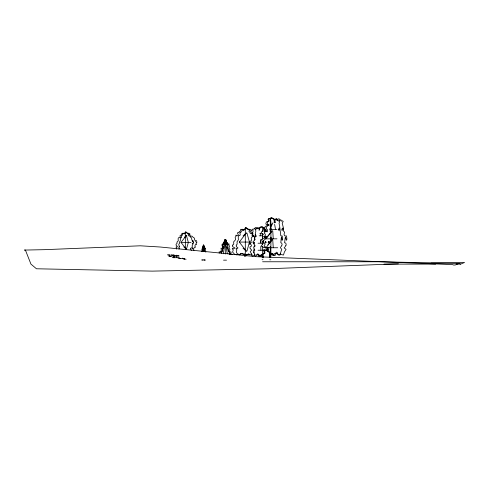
<?xml version="1.0" encoding="UTF-8"?>
<svg xmlns="http://www.w3.org/2000/svg" width="489" height="489" viewBox="0 0 489 489"><rect width="100%" height="100%" fill="white"/><g stroke="black" fill="none" stroke-linecap="round" stroke-linejoin="round"><path stroke-width="0.73" d="M264.989 231.266L264.506 229.738L263.455 229.17L263.498 227.342C262.049 227.214 261.102 226.419 259.959 228.033C259.598 230.545 258.229 226.401 257.367 227.764C257.232 230.38 257.245 227.489 255.967 227.385L255.24 227.764L255.209 228.901L254.848 228.962L254.494 228.125L253.84 229.262L252.868 229.054L252.342 229.537L253.143 230.942L252.031 235.221L252.293 236.81L251.218 238.015L251.603 240.233L250.515 241.163M270.362 257.458L270.674 252.19L270.863 254.842L270.906 237.128L270.937 238.345M268.003 251.034L268.119 251.493M269.855 257.293L269.989 252.813L269.567 252.079L268.168 251.358L268.65 249.329L268.027 248.553L268.375 247.709M269.849 256.144L269.959 252.813L268.479 251.56M202 251.658C203.259 251.218 202.703 240.832 204.261 247.33M244.757 256.181L244.879 254.243L243.601 254.323C242.568 252.844 241.829 254.06 240.386 254.017L239.659 254.885L238.057 254.518L236.395 252.452L236.841 249.745L236.12 249.005L236.15 248.302L237.342 248.443C238.876 247.941 237 247.238 236.505 246.774C235.894 246.309 236.823 245.704 236.156 245.136C238.235 244.402 236.248 241.67 237.483 241.266C237.758 240.515 238.864 239.647 238.296 238.76L238.265 236.676C239.029 233.106 239.696 238.161 240.331 233.901C239.323 233.387 239.995 232.067 240.808 232.648L241.089 231.462L241.896 231.022L242.251 229.2L243.98 230.24L245.16 228.797C245.576 225.839 247.685 229.702 249.078 229.255L250.912 229.524L251.823 230.716L250.447 230.912L250.668 231.798L251.951 232.269L252.251 233.43L253.125 233.589M269.622 257.293L269.818 252.813L269.194 252.079L267.141 251.358L267.856 249.329L266.939 248.553L267.452 247.709M270.172 247.636L270.252 246.603L270.319 252.428M201.358 251.658L202.47 251.132L201.896 249.524C202.856 247.599 203.045 246.957 203.638 244.934C204.549 246.456 203.589 247.947 204.64 248.809M244.531 256.181L244.702 254.243L244.298 254.017M267.648 248.675L266.102 250.319L265.649 249.818L265.301 250.435L264.243 249.977M270.172 226.303L270.411 217.88L270.839 221.456L270.961 240.301L270.973 238.369M270.166 231.982L270.172 229.353M270.723 257.458L270.937 253.498L272.941 253.773M258.736 228.65L259.573 227.458L261.199 226.725L262.33 227.434L263.919 227.342L264.298 227.868L263.858 229.17L265.344 229.738L266.022 230.979M202.984 251.425L203.552 246.291L204.041 248.491M205.527 251.597L205.386 248.088L204.714 248.724L204.292 250.826L205.099 251.658M265.154 247.281L265.301 247.996L265.9 247.636L264.677 247.214L263.858 247.85L262.581 246.535C258.278 246.267 265.802 243.491 261.328 243.247L260.356 242.299L261.481 239.469L264.775 238.094L265.124 237.446L264.665 236.334L263.003 236.914C262.202 237.947 262.544 235.044 262.935 234.109L261.957 233.791L261.34 232.935L261.426 232.024L262.379 231.156L264.048 230.765L265.179 231.988M229.145 254.005L229.641 251.804L229.127 252.024C227.055 251.529 229.475 247.691 227.183 248.076L226.737 247.458L227.581 245.698L227.581 244.359L227.122 244.133L226.566 244.561L226.37 243.773C226.45 242.856 226.034 242.208 225.796 239.922C223.895 239.255 224.812 241.199 223.956 241.768C225.716 243.241 221.639 242.513 224.372 243.259L223.467 244.561L222.678 244.133L222.037 244.359L222.03 245.698L223.228 247.66L222.104 248.388L220.997 248.167L221.358 250.246L220.35 252.098L219.121 251.804L219.261 253.088M250.252 243.119L249.855 244.378L249.457 243.852M263.235 240.765L263.051 242.562L263.724 243.247M223.277 253.767L225.282 241.315L226.401 244.793M262.226 257.073L262.159 254.763L260.692 255.276C260.081 258.082 259.861 254.323 258.767 254.958L258.43 254.714C257.544 252.116 257.061 255.924 255.631 256.053L255.013 255.826L254.133 252.287C252.825 251.101 255.826 250.771 254.445 249.414L254.048 249.115C253.987 248.143 253.027 246.749 254.573 246.285C254.298 245.417 254.353 240.796 254.023 242.556C253.119 247.33 252.715 239.818 254.647 240.582C254.512 238.259 255.38 236.56 255.282 234.207L255.881 230.942L255.313 229.537C256.315 229.708 256.322 227.978 257.263 228.436M245.747 256.04L245.967 254.781L247.727 254.806L248.296 253.718L249.427 254.83L252.251 254.793M204.078 247.232C203.675 242.312 202.458 247.593 203.027 248.748M204.86 248.669L204.848 248.088L204.378 248.724M264.103 249.665L263.871 249.335M202.415 251.425L203.552 246.291L204.121 251.425M222.617 244.213L222.825 243.76L223.864 244.763M245.93 256.04L246.242 254.781L247.342 254.506M262.116 257.073L262.025 254.763L260.967 254.848M254.537 246.982L255.179 245.57M204.255 259.91L202.55 259.91M264.836 237.134C264.286 238.021 265.093 235.759 264.531 235.973M183.778 246.866L186.401 249.347L188.338 242.391L186.401 235.435L184.304 237.428M246.969 251.022L249.457 242.073L246.969 233.119M178.98 255.6L173.277 255.674L172.214 255.179M178.98 256.163L173.277 256.23L172.214 255.735M178.98 257.642L173.277 257.709L172.214 257.214M184.738 258.51L179.035 258.577L177.978 258.082M250.93 242.697C249.653 244.445 252.098 244.702 251.291 246.285L250.295 246.597L249.934 247.446L249.94 248.247L250.649 248.473L250.551 249.115L251.114 249.414C252.996 250.924 248.834 251.01 250.668 252.287L252.135 255.992L254.097 255.551L255.007 254.353M251.15 254.83L251.658 253.852M221.7 252.446L223.717 246.187M224.164 244.793L225.282 241.315L227.287 253.767M191.407 250.35C189.396 247.245 190.508 249.084 192.477 247.196C191.199 245.276 193.552 244.61 192.978 243.296C194.775 241.645 191.761 242.183 193.192 240.777L191.939 240.191L191.468 237.758L190.527 237.287L190.135 235.325L189.212 234.983L189.047 234.341L189.952 234.414L189.958 234.023L189.384 233.345L187.348 233.125L186.034 231.969L185.233 232.348L184.384 233.852L183.137 233.106L182.091 235.594L181.498 235.472L181.553 237.587L181.193 237.88L180.527 237.495L180.282 240.007C180.857 241.321 178.705 241.731 179.549 243.296C177.586 245.007 179.958 245.985 179.591 246.988L179.359 246.847C177.758 246.817 180.025 248.339 178.98 249.109M253.718 253.094L253.204 251.743M229.952 254.457L229.806 253.907L229.427 254.06M259.946 255.276L259.671 256.205L258.907 256.334L258.241 254.916L256.743 254.714M264.323 231.694C265.729 228.962 268.027 234.812 267.471 229.757L266.419 228.644L266.688 226.835L268.021 225.423L269.072 225.026L268.516 224.329L267.465 224.384C267.147 223.449 267.397 221.328 268.724 221.578L269.25 220.533L268.779 219.335L269.561 218.497L270.484 218.785L271.548 217.88L273.064 218.815L274.256 220.661L276.67 218.742L277.098 219.2L277.129 220.643L277.465 220.722L277.795 219.659L278.406 221.107L279.311 220.839L279.8 221.456L279.054 223.241L279.842 227.385C279.714 230.392 280.857 232.519 280.686 235.484L281.505 236.224L281.933 235.759L282.232 236.071L282.52 239.243L282.122 240.301L281.487 237.165C281.053 238.387 281.083 240.991 280.778 242.721L281.707 243.119L282.049 244.2L282.037 245.221L281.377 245.509L281.468 246.315L280.943 246.694C279.133 248.443 283.082 248.828 281.358 250.35L279.989 255.05L278.168 254.494L277.116 252.361L276.267 252.202L275.698 253.43L274.305 253.687L273.932 255.38L275.228 255.38L276.022 253.528L277.636 253.43M268.65 241.859L268.571 242.538L269.714 242.691M193.919 250.35C194.53 249.249 190.386 248.18 192.923 248.088C194.2 249.317 194.084 246.804 195.435 247.196C194.426 246.046 195.007 244.274 196.59 244.274C194.524 243.87 198.638 241.45 196.199 241.945L195.643 241.645L196.413 240.478L194.677 240.191C194.524 239.561 194.903 238.669 194.005 237.758L193.198 237.354C192.085 236.523 192.525 235.643 190.631 236.315C189.701 236.053 188.821 236.444 188.076 234.983C188.222 234.011 189.2 233.907 187.415 233.259C186.505 233.332 185.582 230.9 185.184 232.813C184.329 235.252 182.684 232.397 181.829 233.577C182.373 235.441 178.833 235.215 180.264 236.499C179.763 239.249 178.693 236.279 178.155 238.504L178.185 240.007C179.066 241.273 175.991 241.603 177.189 243.1C173.998 245.509 178.265 245.906 177.207 246.988L176.884 246.847C174.793 246.719 177.232 247.856 176.572 248.754L176.346 249.109M226.707 244.763L227.831 243.748L227.911 244.8M272.996 222.733L269.647 229.384L276.97 229.384M204.127 247.306L204.17 248.278M226.358 244.225L226.804 243.76M270.643 225.68L271.902 223.828M222.336 248.785L222.416 247.697L222.868 247.434L222.287 246.022L222.684 246.126M240.674 253.553L240.001 254.072M266.01 238.834L272.251 230.765M266.01 247.752L272.697 239.109L267.874 244.873M267.324 247.636L266.774 247.776M186.401 249.347L180.997 242.391L186.401 235.435M246.309 251.108L239.286 242.073L246.309 233.033M267.08 247.636L266.493 247.776M265.943 238.259L271.731 231.34M279.463 254.842L278.718 255.13L277.025 253.687M267.562 225.71L268.626 225.282M274.396 220.508L275.973 218.717L276.597 219.2M204.86 260.032L204.451 260.069M238.345 254.017C237.306 255.441 234.463 254.763 233.669 253.247L232.575 252.055L233.332 249.745L232.318 249.005L232.354 248.302L234.543 248.375L234.897 247.923L232.862 246.774C231.975 246.346 233.363 245.722 232.367 245.136C235.185 244.628 232.581 241.499 234.243 241.266C234.586 240.551 236.26 239.598 235.386 238.76L235.172 237.208L236.193 236.059L235.753 235.49L236.034 235.111L237.183 235.82L237.88 235.411L238.29 234.341L237.562 233.504L237.782 232.477L238.944 232.648L239.341 231.462L240.484 231.022L240.441 229.848C241.163 228.222 241.872 230.411 242.954 229.983M192.165 243.883L193.736 242.391L192.165 240.906M243.027 235.985L246.242 232.941M204.31 259.977L203.882 260.05M276.976 220.056L277.624 219.249L278.956 218.742L279.543 219.2L279.586 220.643L280.044 220.722L280.49 219.659L281.144 220.154L281.322 221.107L282.556 220.839L283.223 221.456L282.208 223.241L283.614 228.681L283.308 230.832L284.653 232.22L284.036 234.28L284.427 235.484L285.539 236.224L286.12 235.759L286.536 236.071L286.921 239.243L286.383 240.301L285.515 237.165C284.842 237.807 285.026 241.254 284.555 242.721L285.82 243.119L286.273 245.221L285.374 245.509L285.497 246.315L284.14 247.862L286.059 249.396L284.421 251.927L283.486 255.05L280.998 254.494L280.166 253.687M267.685 221.706L268.595 221.578M226.211 241.89L226.438 242.214M268.718 241.878C267.764 242.813 271.493 242.764 268.901 241.762M268.797 241.749L268.4 241.859M265.27 236.731L264.787 237.593L265.24 237.856M227.177 244.824L228.889 243.748L229.06 245.374C227.972 246.652 230.307 245.362 229.213 246.694L228.693 247.434L229.341 247.697L229.164 248.504L229.885 249.323L229.384 251.004L230.093 251.927C232.336 251.658 230.704 253.803 229.158 253.522M277.031 219.775L277.459 219.769M254.372 248.98L253.938 250.099L253.21 250.46M174.261 255.038L168.442 255.227L167.379 254.732M230.154 254.58L231.163 254.005L232.214 254.488M201.957 260.007L201.572 259.934M431.096 263.155L464.55 262.477L460.705 264.103L459.03 263.394L455.186 265.02L453.505 265.02L452.551 264.616L256.114 256.682L160.331 247.018L140.282 245.802L44.499 249.671L24.45 250.075L25.41 250.075L30.935 264.103L36.461 268.779L152.293 271.12L268.119 268.779L398.401 263.809M204.903 260.056L205.466 260.056M269.011 218.669L269.745 218.467C270.692 219.653 270.937 217.269 271.737 218.118M226.578 242.495L226.89 242.758M226.664 244.225L226.841 244.757M244.194 254.042L242.892 254.323L241.762 253.339M263.571 250.197L264.311 250.472L263.877 251.487L264.274 253.082L262.782 254.225L262.893 257.758M202.654 260.069L202.244 260.032M243.222 230.246L245.093 228.797C245.117 226.89 246.914 228.045 247.281 229.231L249.274 229.524L249.916 230.716L248.944 230.912L249.103 231.798L250.007 232.269L250.215 233.43L251.181 233.773C252.795 232.098 251.707 234.861 253.009 235.087L253.797 235.643C254.641 236.865 254.335 238.07 254.457 239.017L255.295 239.402M267.232 224.384L268.718 224.506M278.357 229.384L279.873 229.384L279.03 228.149M259.152 235.784L262.77 235.784M265.46 238.834L276.963 238.834M239.286 242.073L252.452 242.073M180.997 242.391L191.034 242.391M258.064 243.222L260.875 243.222L260.765 239.439M265.46 247.752L277.709 247.752M258.064 250.246L266.297 250.246M171.761 256.572L168.846 256.34M186.083 259.219L183.167 258.987M262.122 259.708L262.996 259.708M269.702 259.775L270.814 259.775M223.528 260.16L226.523 260.16M262.599 261.768L378.425 261.768L459.03 263.394M383.951 264.103L435.626 264.103M456.145 264.103L460.705 264.103M264.39 250.148L265.179 250.869L264.451 251.487L265.014 253.082L262.905 254.225L263.058 257.758M266.817 247.281L265.937 247.85L265.069 246.535L264.488 246.401C262.886 245.46 267.128 243.699 264.213 243.247C260.924 240.001 267.923 238.944 266.481 236.334L265.35 236.914L265.191 237.477L265.307 234.109C263.424 233.889 264.482 230.356 266.01 231.028M268.076 242.617L269.732 242.562L268.516 241.817M224.353 244.237C221.908 241.853 225.9 243.589 224.335 241.401C224.683 240.722 225.319 238.797 225.716 239.965L226.132 240.276M204.298 247.281L204.702 247.355L204.292 248.748M247.654 254.5L248.73 254.806L249.384 254.164M229.714 253.987L230.185 254.488M224.738 241.108L224.433 240.276L224.848 239.965C224.799 239.555 225.832 239.488 225.9 239.965L226.193 240.148C227.238 240.649 225.044 241.328 226.022 241.976C226.474 241.804 226.841 242.403 227.116 242.495L227.513 242.556L227.495 243.644L226.211 244.237L226.383 244.757M267.599 250.319L266.957 249.818L266.468 250.435L265.992 250.154M269.005 241.817L269.891 242.562M179.695 258.345L180.025 258.577M173.937 255.441L174.267 255.674M173.937 256.004L174.267 256.23M173.937 257.477L174.267 257.709M169.096 254.995L169.432 255.227M267.122 248.198L266.823 247.55M243.027 248.161L246.242 251.205M221.315 253.363L220.924 251.804L221.438 252.024C223.51 251.529 221.095 247.691 223.381 248.076L223.828 247.458L222.984 245.698L222.984 244.359L223.442 244.133L223.999 244.561L224.194 243.773C224.812 243.822 223.259 241.548 224.653 242.232M205.667 251.811L205.887 252.202M225.698 241.78L226.077 240.863M184.115 258.822L184.72 259.219M169.793 256.175L170.398 256.572M263.932 242.244C263.956 243.546 263.003 242.446 262.679 241.896L263.186 241.065L263.785 241.963M274.421 221.358L275.258 222.593M262.532 233.302L263.357 234.543M260.24 233.076C259.304 235.674 261.389 230.71 260.661 235.784M202.727 248.724L202.257 248.088L202.244 248.669M273.571 254.146L273.919 255.325L273.192 255.515L272.715 254.146L270.784 253.498L270.625 257.458L270.784 253.498L272.538 254.146L272.978 255.515L273.632 255.179M227.073 246.884L228.638 251.756M179.329 257.868L180.117 258.577M173.564 254.965L174.359 255.674M173.564 255.527L174.359 256.23M173.564 257L174.359 257.709M168.729 254.518L169.518 255.227M202.177 249.855L202.153 251.597M204.365 249.958L204.689 251.425M274.127 221.462L274.378 222.898M274.629 224.341L275.515 229.384M275.105 220.325L274.048 218.815L271.988 217.88L270.545 218.785L268.528 218.669L268.045 219.335L268.608 220.991L267.966 221.578L266.725 221.706L265.863 223.29L266.108 224.384L268.131 224.506C268.803 225.924 264.439 225.551 264.916 227.697L264.573 228.644L266.12 229.757L266.126 231.108M272.746 230.906L273.247 238.834M272.746 239.83L273.247 247.752M260.765 246.462L260.875 250.246M262.489 226.725L262.489 231.266M262.489 233.449L262.489 239.249M262.489 240.9L262.489 242.153M262.489 243.302L262.489 244.738M262.489 246.163L262.489 257.153M245.307 227.605L245.307 256.04M225.282 239.427L225.282 254.06M203.552 244.897L203.552 251.658M185.343 231.957L185.343 249.592M182.421 258.07L182.421 258.577M176.657 255.166L176.657 256.23M176.657 257.202L176.657 257.709M171.822 254.72L171.822 255.227M270.808 228.332L270.796 230.619L270.82 227.953L270.808 228.332M279.207 228.332C278.168 230.111 279.005 231.688 279.775 228.748L279.512 228.033L279.207 228.332M270.6 221.927C270.57 223.277 270.527 220.618 270.6 221.927M282.41 228.332C280.986 230.16 282.147 231.676 283.186 228.748L282.825 228.033L282.41 228.332M270.484 226.535C270.533 228.357 270.521 224.451 270.484 226.535M270.246 242.116C270.301 243.656 270.338 241.089 270.246 242.116M275.221 221.927C274.317 223.394 273.993 220.527 275.221 221.927M266.065 242.403C264.842 243.907 265.356 239.066 266.065 242.403M259.525 229.806C258.84 231.193 258.62 228.956 259.525 229.806M255.374 234.952L255.331 235.276C256.548 238.987 256.297 234.323 255.374 234.952M252.422 234.952L252.367 235.276C254.103 239.06 253.687 234.176 252.422 234.952"/></g></svg>
